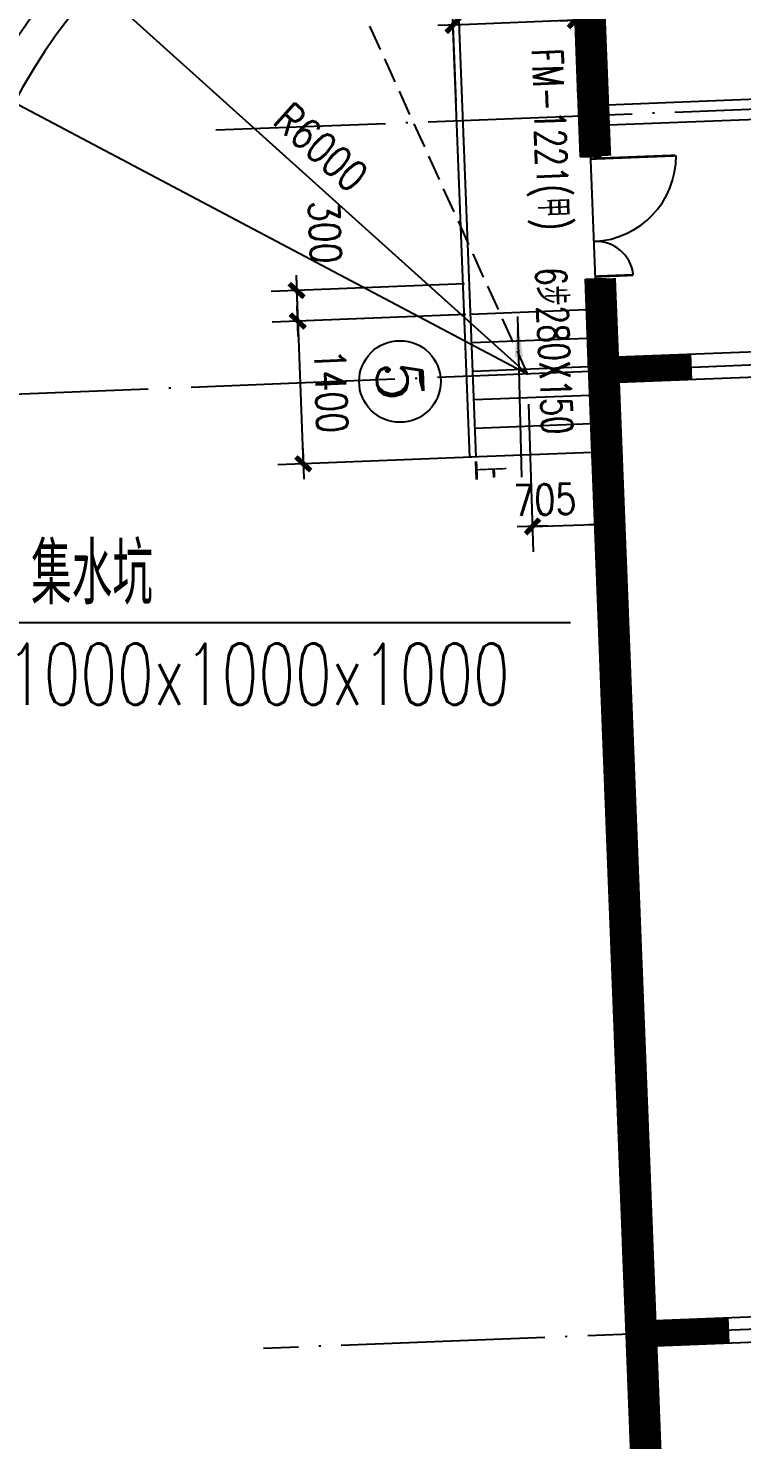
# Model space of a CAD drawing. Extents: x 634182 to 802382, y -1101880 to -864080.
# Drawn here: x 757760 to 764760, y -1045247 to -1031411 of the extents above; entities that cross this region are included whole.
import ezdxf
from ezdxf.enums import TextEntityAlignment as Align

# ---------------------------------------------------------------- set-up
doc = ezdxf.new("R2010")
doc.units = 0
doc.header["$LTSCALE"] = 1000
doc.header["$MEASUREMENT"] = 0
doc.linetypes.add('DASH', pattern=[0.35, 0.25, -0.1])
doc.linetypes.add('DOTE', pattern=[2.42, 2, -0.2, 0.02, -0.2])
doc.layers.get('0').update_dxf_attribs({"linetype": 'CONTINUOUS'})
doc.layers.get('DEFPOINTS').update_dxf_attribs({"linetype": 'CONTINUOUS'})
for name, color, linetype in [('210', 4, 'CONTINUOUS'), ('AXIS', 3, 'CONTINUOUS'), ('AXIS_TEXT', 7, 'CONTINUOUS'), ('DOTE', 1, 'DOTE'), ('LU', 4, 'CONTINUOUS'), ('PUB_DIM', 3, 'CONTINUOUS'), ('PUB_TEXT', 7, 'CONTINUOUS'), ('STAIR', 2, 'CONTINUOUS'), ('WALL', 191, 'CONTINUOUS'), ('WINDOW', 2, 'CONTINUOUS')]:
    doc.layers.add(name, color=color, linetype=linetype)
doc.styles.add('_Z', font='romans', dxfattribs={"width": 0.7, "bigfont": 'Z'})
doc.styles.add('COMPLEX', font='COMPLEX')
doc.styles.add('DIM_FONT', font='simplex.shx', dxfattribs={"width": 0.8})
doc.styles.add('Z', font='romans', dxfattribs={"width": 0.8, "bigfont": 'z'})
doc.dimstyles.new('DIMN', dxfattribs={"dimtxt": 300, "dimasz": 1, "dimexe": 250, "dimexo": 300, "dimgap": 150, "dimtad": 1, "dimdec": 0, "dimzin": 0, "dimdsep": 46, "dimtxsty": 'DIM_FONT', "dimblk": '_DIMX', "dimblk1": '_DIMX', "dimblk2": '_DIMX', "dimcen": 2.5, "dimclrt": 7, "dimadec": 0, "dimazin": 0, "dimtfac": 1, "dimtdec": 0, "dimtix": 1, "dimtmove": 2, "dimatfit": 3, "dimldrblk": '_DIMX', "dimfxl": 0, "dimtolj": 1, "dimtzin": 0, "dimarcsym": 0})
pattern_1 = [(272.23, (854560.2083, -1050880.0152), (0.99924268, 0.038911017), [])]

# ---------------------------------------------------------------- blocks, each defined once
blk = doc.blocks.new('M_A17ORW')
at = {"const_width": 0.02}
for points in [[(-0.481, -0.001), (-0.481, -0.308)], [(0.481, 0.001), (0.481, -0.691)]]:
    blk.add_lwpolyline(points, dxfattribs=at)
for centre, radius, start, end in [((-0.501, -0.003), 0.307, 274.2492, 0.2101), ((0.505, 0.002), 0.699, 180.2762, 268.0603)]:
    blk.add_arc(centre, radius, start, end)
blk = doc.blocks.new('_DIMX')
blk.add_line((-150, 0), (150, 0))
at = {"const_width": 50}
blk.add_lwpolyline([(-70, -70), (70, 70)], dxfattribs=at)
blk = doc.blocks.new('*D1511')
at = {"color": 0, "linetype": 'ByBlock'}
for p, q in [((757552, -1034038), (757009, -1034038)), ((757259, -1034037), (757259, -1034036)), ((757259, -1035038), (757259, -1034038)), ((757552, -1035038), (757009, -1035038)), ((757259, -1035039), (757259, -1035040))]:
    blk.add_line(p, q, dxfattribs=at)
at = {"layer": 'DEFPOINTS', "color": 0, "linetype": 'ByBlock'}
for p in [(757259, -1034038), (757852, -1034038), (757852, -1035038)]:
    blk.add_point(p, dxfattribs=at)
at = {"color": 0, "linetype": 'ByBlock'}
for p, rotation in [((757259, -1034038), 270), ((757259, -1035038), 90)]:
    blk.add_blockref('_DIMX', p, dxfattribs=dict(at, rotation=rotation))
at = {"color": 7, "linetype": 'ByBlock', "insert": (756959, -1034538), "char_height": 300, "attachment_point": 5, "rotation": 90, "style": 'DIM_FONT'}
blk.add_mtext('\\A1;1000', dxfattribs=at)
blk = doc.blocks.new('*D1532')
at = {"color": 0, "linetype": 'ByBlock'}
for p, q in [((763371, -1035071), (763419, -1036521)), ((762667, -1035095), (762715, -1036544)), ((762708, -1036294), (763410, -1036271))]:
    blk.add_line(p, q, dxfattribs=at)
at = {"layer": 'DEFPOINTS', "color": 0, "linetype": 'ByBlock'}
for p in [(762657, -1034795), (763361, -1034772), (763411, -1036271)]:
    blk.add_point(p, dxfattribs=at)
at = {"color": 0, "linetype": 'ByBlock'}
for p, rotation in [((762707, -1036294), 181.8997458580676), ((763411, -1036271), 1.899745858067617)]:
    blk.add_blockref('_DIMX', p, dxfattribs=dict(at, rotation=rotation))
at = {"color": 7, "linetype": 'ByBlock', "insert": (762828, -1036031), "char_height": 300, "attachment_point": 5, "rotation": 1.8997, "style": 'DIM_FONT'}
blk.add_mtext('\\A1;705', dxfattribs=at)
blk = doc.blocks.new('_AXISO')
blk.add_circle((0, 0), 0.5)
at = {"layer": 'AXIS_TEXT', "style": 'COMPLEX', "width": 1.041667}
blk.add_attdef('A', text='', height=0.56, dxfattribs=at).set_placement((-0.25, -0.28), (0.25, -0.28), align=Align.FIT)
blk = doc.blocks.new('*D1726')
at = {"color": 0, "linetype": 'ByBlock'}
for p, q in [((761957, -1032131), (761918, -1031129)), ((763156, -1032084), (763117, -1031082)), ((763126, -1031332), (761929, -1031379))]:
    blk.add_line(p, q, dxfattribs=at)
at = {"layer": 'DEFPOINTS', "color": 0, "linetype": 'ByBlock'}
for p in [(761928, -1031379), (761969, -1032430), (763168, -1032384)]:
    blk.add_point(p, dxfattribs=at)
at = {"color": 0, "linetype": 'ByBlock'}
for p, rotation in [((761928, -1031379), 182.2299999999801), ((763127, -1031332), 2.229999999980076)]:
    blk.add_blockref('_DIMX', p, dxfattribs=dict(at, rotation=rotation))
at = {"color": 7, "linetype": 'ByBlock', "insert": (762516, -1031056), "char_height": 300, "attachment_point": 5, "rotation": 2.23, "style": 'DIM_FONT'}
blk.add_mtext('\\A1;1200', dxfattribs=at)
blk = doc.blocks.new('_ARROW')
blk.add_solid([(0, 0), (-1, 0.1), (-1, -0.1)])
blk = doc.blocks.new('*D1727')
at = {"color": 0, "linetype": 'ByBlock'}
for p, q in [((762041, -1033917), (760143, -1033991)), ((760393, -1033980), (760393, -1033979)), ((760393, -1033981), (760404, -1034281)), ((760393, -1033981), (760404, -1034281)), ((762053, -1034217), (760155, -1034291)), ((760404, -1034282), (760404, -1034283))]:
    blk.add_line(p, q, dxfattribs=at)
at = {"layer": 'DEFPOINTS', "color": 0, "linetype": 'ByBlock'}
for p in [(762341, -1033906), (762352, -1034205), (760404, -1034281)]:
    blk.add_point(p, dxfattribs=at)
at = {"color": 0, "linetype": 'ByBlock'}
for p, rotation in [((760393, -1033981), 272.2300000000354), ((760404, -1034281), 92.23000000003545)]:
    blk.add_blockref('_DIMX', p, dxfattribs=dict(at, rotation=rotation))
at = {"color": 7, "linetype": 'ByBlock', "insert": (760671, -1033410), "char_height": 300, "attachment_point": 5, "rotation": 272.23, "style": 'DIM_FONT'}
blk.add_mtext('\\A1;300', dxfattribs=at)

msp = doc.modelspace()

# ---------------------------------------------------------------- hatches: boundary and pattern name
at = {"layer": '210'}
h = msp.add_hatch(dxfattribs=at)
h.set_pattern_fill('_U', color=256, angle=-87.77, style=0, pattern_type=0)
h.set_pattern_definition(pattern_1)
h.paths.add_polyline_path([(764265.093, -1034856.355), (764260.23, -1034731.449), (763360.911, -1034766.469), (763395.931, -1035665.788), (763495.855, -1035661.897), (763465.699, -1034887.484)])
h.paths.add_polyline_path([(764260.23, -1034731.449), (764255.366, -1034606.544), (763455.972, -1034637.673), (763429.707, -1033963.184), (763329.782, -1033967.075), (763360.911, -1034766.469)])
h.paths.add_polyline_path([(763329.782, -1033967.075), (763229.858, -1033970.966), (763260.987, -1034770.361), (763360.911, -1034766.469)])
h.paths.add_polyline_path([(763360.911, -1034766.469), (763260.987, -1034770.361), (763296.007, -1035669.679), (763395.931, -1035665.788)])
h = msp.add_hatch(dxfattribs=at)
h.set_pattern_fill('_U', color=256, angle=-87.77, style=0, pattern_type=0)
h.set_pattern_definition(pattern_1)
h.paths.add_polyline_path([(764632.803, -1044299.198), (764627.939, -1044174.293), (763728.62, -1044209.313), (763763.64, -1045108.631), (763863.564, -1045104.74), (763833.408, -1044330.327)])
h.paths.add_polyline_path([(764627.939, -1044174.293), (764623.075, -1044049.387), (763823.681, -1044080.516), (763793.525, -1043306.103), (763693.6, -1043309.994), (763728.62, -1044209.313)])
h.paths.add_polyline_path([(763628.696, -1044213.204), (763728.62, -1044209.313), (763693.6, -1043309.994), (763593.676, -1043313.885)])
h.paths.add_polyline_path([(763663.716, -1045112.522), (763763.64, -1045108.631), (763728.62, -1044209.313), (763628.696, -1044213.204)])

# ---------------------------------------------------------------- linework, layer by layer
at = {"linetype": 'DASH'}
msp.add_line((762661.669, -1034805.38), (758736.858, -1026154.03), dxfattribs=at)
msp.add_lwpolyline([(756196.08, -1034816.252), (757560.454, -1037235.66), (763079.195, -1037235.66)])
at = {"layer": '210', "const_width": 300}
for points in [[(763329.16, -1032666.114), (763224.1, -1029968.159)], [(764181.313, -1054549.577), (763375.853, -1033865.205)]]:
    msp.add_lwpolyline(points, dxfattribs=at)
at = {"layer": 'DOTE'}
for p, q in [((763728.62, -1044209.313), (763092.425, -1027871.695)), ((773355.985, -1031875.361), (759601.688, -1032410.961)), ((768610.549, -1034562.046), (756666.212, -1035038.847)), ((794264.791, -1043020.219), (760066.674, -1044351.911)), ((763728.62, -1044209.313), (764378.047, -1060886.721))]:
    msp.add_line(p, q, dxfattribs=at)
at = {"layer": 'LU', "linetype": 'DOTE'}
msp.add_arc((762661.669, -1034805.38), 9500, 114.4021078, 182.23, dxfattribs=at)
at = {"layer": 'PUB_DIM'}
msp.add_lwpolyline([(762558.519, -1034236.291), (762599.024, -1035810.17)], dxfattribs=at)
at = {"layer": 'STAIR'}
for p, q in [((762093.025, -1035616.451), (761816.756, -1028521.828)), ((762152.979, -1035614.116), (761879.046, -1028579.448)), ((763237.64, -1034170.818), (762098.504, -1034215.177)), ((763248.536, -1034450.606), (762109.399, -1034494.965)), ((763259.431, -1034730.394), (762120.294, -1034774.753)), ((763270.326, -1035010.182), (762131.189, -1035054.541)), ((763281.221, -1035289.97), (762142.084, -1035334.329)), ((763292.116, -1035569.758), (762093.025, -1035616.451))]:
    msp.add_line(p, q, dxfattribs=at)
at = {"layer": 'WALL'}
for p, q in [((763274.063, -1029966.213), (763359.667, -1032164.547)), ((763179.274, -1032671.951), (763074.214, -1029973.996)), ((763359.667, -1032164.547), (770054.593, -1031903.844)), ((773259.952, -1031979.177), (763367.449, -1032364.396)), ((763367.449, -1032364.396), (763379.122, -1032664.169)), ((763179.274, -1032671.951), (763379.122, -1032664.169)), ((763225.967, -1033871.042), (763425.816, -1033863.26)), ((763260.987, -1034770.361), (763225.967, -1033871.042)), ((763272.66, -1035070.133), (763225.968, -1033871.066)), ((763229.858, -1033970.966), (763429.707, -1033963.184)), ((763455.972, -1034637.673), (763425.816, -1033863.26)), ((768821.905, -1034428.721), (763455.972, -1034637.673)), ((764265.093, -1034856.355), (764255.366, -1034606.544)), ((768831.633, -1034678.531), (763465.699, -1034887.484)), ((763823.681, -1044080.516), (763465.699, -1034887.484)), ((763272.66, -1035070.133), (763322.622, -1035068.188)), ((764031.427, -1054555.413), (763272.66, -1035070.133)), ((763296.007, -1035669.679), (763272.66, -1035070.133)), ((763296.007, -1035669.679), (763495.855, -1035661.897)), ((763474.999, -1040266.243), (763674.848, -1040258.461)), ((763474.999, -1040266.243), (763519.747, -1041415.372)), ((763519.747, -1041415.372), (763719.596, -1041407.59)), ((763663.716, -1045112.522), (763593.676, -1043313.885)), ((763823.681, -1044080.516), (779511.791, -1043469.613)), ((763833.408, -1044330.327), (779521.519, -1043719.424)), ((764632.803, -1044299.198), (764623.075, -1044049.387)), ((763833.408, -1044330.327), (764191.392, -1053523.407))]:
    msp.add_line(p, q, dxfattribs=at)
for radius in [6000, 5700]:
    msp.add_arc((762661.669, -1034805.38), radius, 114.4021078, 182.23, dxfattribs=at)

# ---------------------------------------------------------------- block references
at = {"layer": 'AXIS'}
ref = msp.add_blockref('_AXISO', (761406.628, -1034873.341), dxfattribs=dict(at, xscale=800, yscale=800, zscale=800, rotation=272.2300000000001))
ref.add_attrib('A', '5', dxfattribs={"layer": 'AXIS_TEXT', "height": 448, "rotation": 272.23, "style": 'COMPLEX', "width": 1.339286}).set_placement((761175.015, -1034682.209), (761190.579, -1035081.906), align=Align.FIT)
at = {"layer": 'PUB_DIM', "xscale": 400, "yscale": 400, "zscale": 400, "rotation": 92.22999999999999}
msp.add_blockref('_ARROW', (762558.519, -1034236.291), dxfattribs=at)
at = {"layer": 'WINDOW', "xscale": 1200, "yscale": 1200, "zscale": 1200, "rotation": 92.23000000000003}
msp.add_blockref('M_A17ORW', (763302.545, -1033267.605), dxfattribs=at)

# ---------------------------------------------------------------- texts
at = {"width": 0.7}
for s, rotation, style, p in [('FM-1221(甲)', 272.23, 'Z', (762700.275, -1031615.662)), ('上', 272.3, '_Z', (762121.709, -1035646.951))]:
    msp.add_text(s, height=300, rotation=rotation, dxfattribs=dict(at, style=style)).set_placement(p)
at = {"layer": 'PUB_TEXT', "style": 'Z', "width": 0.7}
msp.add_text('6步280X150', height=300, rotation=272.3, dxfattribs=at).set_placement((762736.355, -1033758.966))
for s, p in [('集水坑', (757787.549, -1037056.837)), ('1000x1000x1000', (757551.824, -1038042.834))]:
    msp.add_text(s, height=600, dxfattribs=at).set_placement(p)

# ---------------------------------------------------------------- dimensions: what is measured, and where the dimension line sits
for mpoint in [(751167.69, -1028731.793), (758200, -1030793.708)]:
    msp.add_radius_dim(center=(762661.669, -1034805.38), mpoint=mpoint, dimstyle='DIMN').render()
dim = msp.add_linear_dim(base=(757259.051, -1034037.847), p1=(757852.335, -1035037.847), p2=(757852.335, -1034037.847), angle=90, dimstyle='DIMN')
dim.commit()
dim.dimension.update_dxf_attribs({"geometry": '*D1511', "text_midpoint": (756959.051, -1034537.847)})
at = {"layer": 'PUB_DIM'}
dim = msp.add_aligned_dim(p1=(763168.054, -1032383.788), p2=(761968.963, -1032430.481), distance=-1052.352, dimstyle='DIMN', dxfattribs=at)
dim.commit()
dim.dimension.update_dxf_attribs({"geometry": '*D1726', "text_midpoint": (762515.887, -1031055.807)})
for base, p1, p2, angle, picture, middle in [((760404.327, -1034281.146), (762340.678, -1033905.516), (762352.351, -1034205.289), 272.23, '*D1727', (760670.614, -1033409.553)), ((763410.841, -1036270.888), (762656.938, -1034794.953), (763361.111, -1034771.596), 1.8997459, '*D1532', (762827.775, -1036030.767))]:
    dim = msp.add_linear_dim(base=base, p1=p1, p2=p2, angle=angle, dimstyle='DIMN', dxfattribs=at)
    dim.commit()
    dim.dimension.update_dxf_attribs({"geometry": picture, "text_midpoint": middle, "dimtype": 129})
msp.add_aligned_dim(p1=(762352.351, -1034205.289), p2=(762406.826, -1035604.229), distance=-1949.5, dimstyle='DIMN', dxfattribs=at).render()

doc.saveas('drawing.dxf')
